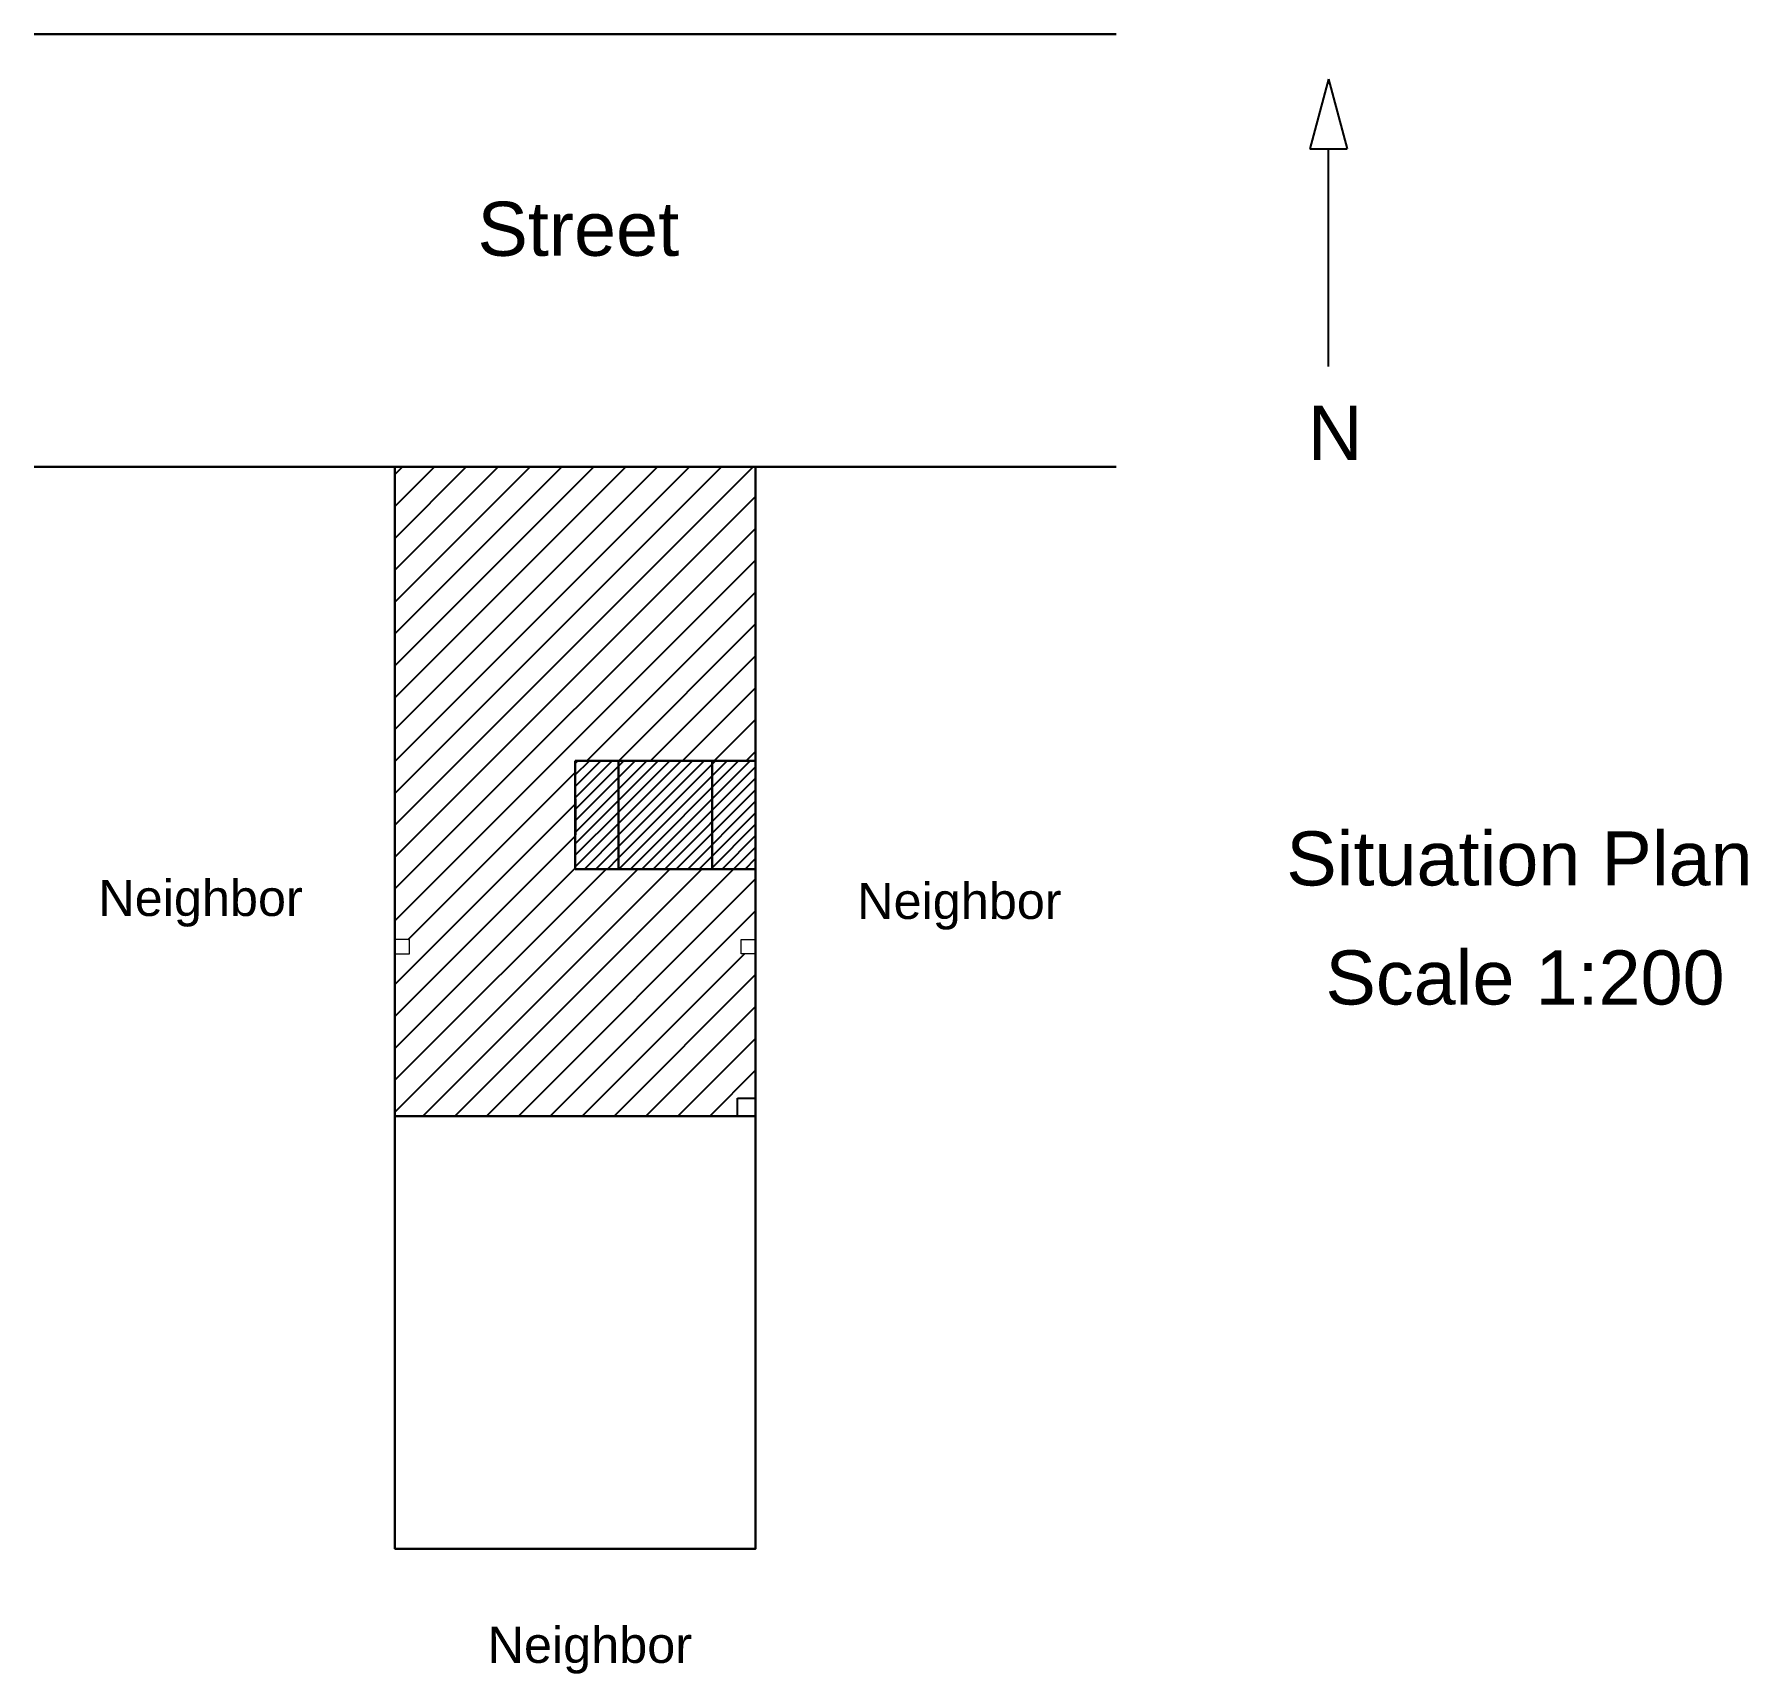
# Model space of a CAD drawing. Header units: inches. Extents: x 24.1 to 71.6, y 13.2 to 58.7.
import ezdxf

# ---------------------------------------------------------------- set-up
doc = ezdxf.new("R2010")
doc.units = ezdxf.units.IN
doc.header["$MEASUREMENT"] = 0
doc.styles.get("Standard").update_dxf_attribs({"font": 'arial.ttf'})

msp = doc.modelspace()

# ---------------------------------------------------------------- hatches: boundary and pattern name
h = msp.add_hatch()
h.set_pattern_fill('ANSI31', color=256, scale=5)
edge = h.paths.add_edge_path()
edge.add_line((43.623, 28.709), (43.623, 29.209))
edge.add_line((43.623, 29.209), (44.123, 29.209))
edge.add_line((44.123, 29.209), (44.123, 33.209))
edge.add_line((44.123, 33.209), (43.723, 33.209))
edge.add_line((43.723, 33.209), (43.723, 33.609))
edge.add_line((43.723, 33.609), (44.123, 33.609))
edge.add_line((44.123, 33.609), (44.123, 35.559))
edge.add_line((44.123, 35.559), (39.123, 35.559))
edge.add_line((39.123, 35.559), (39.123, 36.509))
edge.add_arc((39.154, 37.54), 1.032, 181.728, 268.272, ccw=False)
edge.add_line((38.123, 37.509), (39.123, 37.509))
edge.add_line((39.123, 37.509), (39.123, 38.559))
edge.add_line((39.123, 38.559), (44.123, 38.559))
edge.add_line((44.123, 38.559), (44.123, 46.709))
edge.add_line((44.123, 46.709), (34.123, 46.709))
edge.add_line((34.123, 46.709), (34.123, 33.609))
edge.add_line((34.123, 33.609), (34.523, 33.609))
edge.add_line((34.523, 33.609), (34.523, 33.209))
edge.add_line((34.523, 33.209), (34.123, 33.209))
edge.add_line((34.123, 33.209), (34.123, 28.709))
edge.add_line((34.123, 28.709), (43.623, 28.709))
h = msp.add_hatch()
h.set_pattern_fill('ANSI31', color=256, scale=1.8)
h.paths.add_polyline_path([(40.323, 38.559), (39.123, 38.559), (39.123, 37.509), (39.123, 36.509), (39.123, 35.559), (40.323, 35.559)])
h = msp.add_hatch()
h.set_pattern_fill('ANSI31', color=256, scale=1.8)
h.paths.add_polyline_path([(42.923, 38.559), (40.323, 38.559), (40.323, 35.559), (42.923, 35.559)])
h.paths.add_polyline_path([(44.123, 38.559), (42.923, 38.559), (42.923, 35.559), (44.123, 35.559)])
h = msp.add_hatch()
h.set_pattern_fill('ANSI31', color=256, scale=5)
h.paths.add_polyline_path([(39.123, 37.509), (38.123, 37.509, 0.396655), (39.123, 36.509)])

# ---------------------------------------------------------------- linework, layer by layer
at = {"lineweight": 30}
for p, q in [((24.123, 58.709), (54.123, 58.709)), ((34.123, 46.709), (24.123, 46.709)), ((34.123, 46.709), (44.123, 46.709)), ((44.123, 46.709), (54.123, 46.709)), ((44.123, 38.559), (39.123, 38.559)), ((39.123, 38.559), (39.123, 37.509)), ((40.323, 38.559), (40.323, 35.559)), ((42.923, 38.559), (42.923, 35.559)), ((39.123, 36.509), (39.123, 35.559)), ((39.123, 35.559), (44.123, 35.559)), ((34.123, 28.709), (44.123, 28.709))]:
    msp.add_line(p, q, dxfattribs=at)
for p, q in [((60.009, 57.463), (59.492, 55.531)), ((60.009, 57.463), (60.527, 55.531)), ((59.492, 55.531), (60.527, 55.531)), ((60.009, 49.493), (60.009, 55.531)), ((43.623, 28.709), (43.623, 29.209)), ((43.623, 29.209), (44.123, 29.209))]:
    msp.add_line(p, q)
at = {"lineweight": 35}
msp.add_line((39.123, 37.509), (39.123, 36.509), dxfattribs=at)
at = {"lineweight": 9}
for p, q in [((34.523, 33.609), (34.123, 33.609)), ((34.523, 33.209), (34.523, 33.609)), ((43.723, 33.209), (43.723, 33.609)), ((43.723, 33.609), (44.123, 33.609)), ((34.123, 33.209), (34.523, 33.209)), ((44.123, 33.209), (43.723, 33.209))]:
    msp.add_line(p, q, dxfattribs=at)
at = {"lineweight": 30}
msp.add_lwpolyline([(44.123, 46.709), (44.123, 16.709), (34.123, 16.709), (34.123, 46.709)], dxfattribs=at)

# ---------------------------------------------------------------- texts
at = {"attachment_point": 1}
for s, width, insert, char_height in [('Street', 5.93941, (36.411, 54.065), 1.5), ('N', 5.93941, (59.437, 48.406), 1.5), ('Situation Plan', 13.06486, (58.839, 36.604), 1.5), ('Neighbor', 5.62498, (25.899, 35.258), 1), ('Neighbor', 5.62498, (46.94, 35.176), 1), ('Scale 1:200', 10.94138, (59.925, 33.303), 1.5), ('Neighbor', 5.62498, (36.692, 14.546), 1)]:
    msp.add_mtext_dynamic_manual_height_columns(s, width=width, gutter_width=1, heights=[0], dxfattribs=dict(at, insert=insert, char_height=char_height))

doc.saveas('drawing.dxf')
